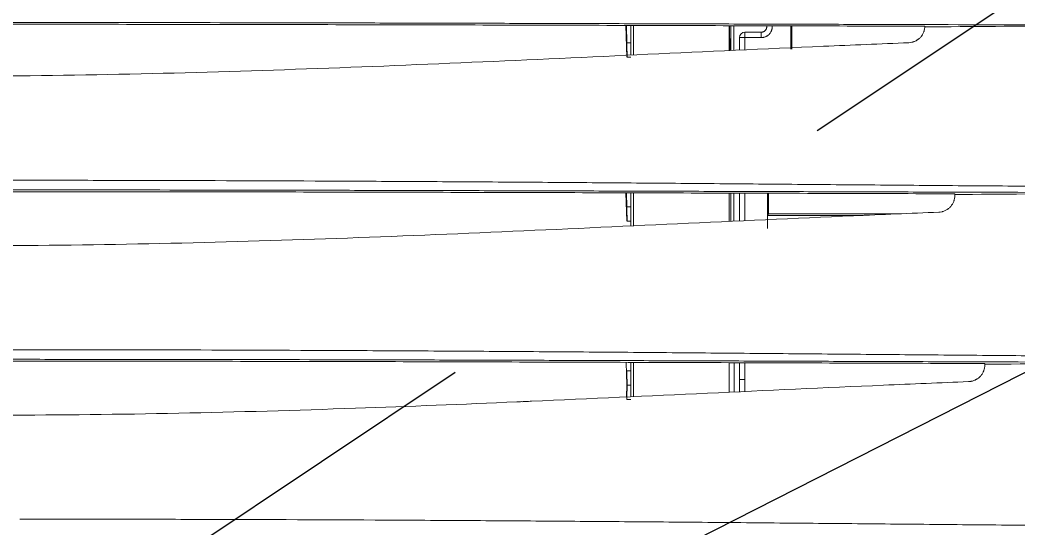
# Model space of a CAD drawing. Header units: inches. Extents: x 3778 to 56227, y -16914 to 35091.
# Drawn here: x 39046.9 to 39138.7, y -10922.4 to -10875.8 of the extents above; entities that cross this region are included whole.
import ezdxf

# ---------------------------------------------------------------- set-up
doc = ezdxf.new("R2010")
doc.units = ezdxf.units.IN
doc.header["$LTSCALE"] = 100
doc.header["$MEASUREMENT"] = 0
doc.linetypes.add('DH-HID2', pattern=[1.2, 0.8, -0.4])
doc.layers.add('2-con', color=2, linetype='Continuous')
doc.layers.add('FU-FURM', color=251, linetype='DH-HID2')
doc.layers.add('mark-B', color=2, linetype='Continuous', lineweight=20)

# ---------------------------------------------------------------- blocks, each defined once
blk = doc.blocks.new('cjscjdeh')
at = {"layer": 'FU-FURM', "color": 8}
for p, q in [((146763.517, 69824.754), (147614.519, 70392.213)), ((147752.518, 70326.214), (146763.517, 69824.754))]:
    blk.add_line(p, q, dxfattribs=at)
blk = doc.blocks.new('무풍1way 일반')
at = {"layer": 'mark-B'}
for p, q in [((-421.772, -150.788), (-421.772, -147.638)), ((-421.553, -147.392), (-421.178, -147.392)), ((-421.553, -150.789), (-421.553, -147.628)), ((-421.165, -148.695), (-421.132, -147.608)), ((-432.025, -149.218), (-432.025, -148.096)), ((-432.025, -149.218), (-432.025, -148.096)), ((-431.523, -148.074), (-431.523, -149.218)), ((-431.523, -148.074), (-431.523, -149.218)), ((-431.054, -150.757), (-431.054, -148.053)), ((-431.054, -150.757), (-431.054, -148.053)), ((-430.593, -148.032), (-430.593, -150.76)), ((-431.523, -149.218), (-432.025, -149.218)), ((-432.025, -149.218), (-432.025, -150.754)), ((-431.523, -149.218), (-432.025, -149.218)), ((-432.025, -149.218), (-432.025, -150.754)), ((-431.523, -150.756), (-431.523, -149.218)), ((-431.523, -150.756), (-431.523, -149.218)), ((-421.553, -148.696), (-421.192, -148.696)), ((-421.102, -150.79), (-421.165, -148.695)), ((-421.553, -150), (-421.178, -150)), ((-434.092, -166.321), (-434.092, -163.068)), ((-434.092, -166.321), (-434.092, -163.068)), ((-421.553, -166.358), (-421.553, -163.317)), ((-432.025, -163.785), (-432.025, -166.327)), ((-432.025, -163.785), (-432.025, -166.327)), ((-431.523, -166.328), (-431.523, -163.763)), ((-431.523, -166.328), (-431.523, -163.763)), ((-431.019, -163.741), (-431.019, -166.331)), ((-431.019, -163.741), (-431.019, -166.331)), ((-430.74, -163.726), (-430.74, -166.33)), ((-430.74, -163.726), (-430.74, -166.33)), ((-430.593, -163.719), (-430.593, -166.33)), ((-421.772, -166.355), (-421.772, -163.327)), ((-421.553, -163.758), (-421.192, -163.758)), ((-421.087, -166.359), (-421.165, -163.757)), ((-434.185, -164.416), (-446.111, -164.416)), ((-434.185, -164.416), (-446.111, -164.416)), ((-437.572, -164.272), (-442.904, -164.272)), ((-437.572, -164.272), (-442.904, -164.272)), ((-434.113, -164.272), (-437.572, -164.272)), ((-434.113, -164.272), (-437.572, -164.272)), ((-434.185, -164.416), (-434.113, -164.272)), ((-434.185, -164.416), (-434.113, -164.272)), ((-434.185, -164.416), (-434.185, -166.321)), ((-434.185, -164.416), (-434.185, -166.321)), ((-421.553, -165.062), (-421.178, -165.062)), ((-421.139, -166.359), (-421.178, -165.062)), ((-421.553, -178.82), (-421.192, -178.82)), ((-421.077, -181.734), (-421.165, -178.819)), ((-436.341, -179.559), (-436.341, -181.693)), ((-436.341, -179.559), (-436.341, -181.693)), ((-436.249, -179.559), (-436.249, -181.693)), ((-436.249, -179.559), (-436.249, -181.693)), ((-432.025, -179.472), (-432.025, -180.616)), ((-432.025, -179.472), (-432.025, -180.616)), ((-431.523, -180.616), (-431.523, -179.45)), ((-431.523, -180.616), (-431.523, -179.45)), ((-431.019, -179.428), (-431.019, -181.707)), ((-431.019, -179.428), (-431.019, -181.707)), ((-430.74, -179.415), (-430.74, -181.708)), ((-430.74, -179.415), (-430.74, -181.708)), ((-430.604, -181.708), (-430.644, -179.411)), ((-430.604, -181.708), (-430.644, -179.411)), ((-430.593, -179.407), (-430.593, -181.707)), ((-421.772, -181.73), (-421.772, -179.011)), ((-421.553, -181.731), (-421.553, -179.003)), ((-432.025, -180.616), (-433.538, -180.616)), ((-432.025, -180.616), (-433.538, -180.616)), ((-431.523, -180.616), (-432.025, -180.616)), ((-431.523, -180.616), (-432.025, -180.616)), ((-421.553, -180.124), (-421.178, -180.124)), ((-421.13, -181.733), (-421.178, -180.124)), ((-433.538, -181.114), (-432.025, -181.114)), ((-433.538, -181.114), (-432.025, -181.114))]:
    blk.add_line(p, q, dxfattribs=at)
for centre, major_axis, ratio, start_param, end_param in [((-421.165, -148.696), (0, -1.506), 0.017455, 3.665191, 4.712389), ((-421.165, -148.696), (0, -1.506), 0.017455, 4.712389, 5.759587), ((-421.165, -163.758), (0, -1.506), 0.017455, 4.712389, 5.759587), ((-421.165, -178.82), (0, -1.506), 0.017455, 4.712389, 5.759587), ((-433.538, -180.616), (0, -0.502), 0.000394, 4.712389, 6.153043), ((-433.538, -180.616), (0, -0.502), 0.000394, 4.712389, 6.153043), ((-432.025, -180.616), (-0.498, -0.066), 0.991395, 1.439291, 3.007874), ((-432.025, -180.616), (0, -0.502), 0.000394, 4.712389, 6.153043), ((-432.025, -180.616), (-0.498, -0.066), 0.991395, 1.439291, 3.007874), ((-432.025, -180.616), (0, -0.502), 0.000394, 4.712389, 6.153043)]:
    blk.add_ellipse(centre, major_axis=major_axis, ratio=ratio, start_param=start_param, end_param=end_param, dxfattribs=at)
for points, knots in [([(-365.384, -136.387), (-365.554, -136.387), (-365.724, -136.387), (-366.064, -136.387), (-366.574, -136.387), (-367.765, -136.387), (-370.146, -136.386), (-372.187, -136.384), (-376.269, -136.378), (-378.99, -136.373), (-387.151, -136.352), (-392.591, -136.332), (-400.749, -136.291), (-403.468, -136.276), (-408.906, -136.243), (-411.624, -136.225), (-417.061, -136.186), (-419.779, -136.166), (-425.214, -136.122), (-427.932, -136.098), (-433.366, -136.051), (-436.083, -136.026), (-441.517, -135.976), (-444.234, -135.951), (-449.669, -135.901), (-452.386, -135.877), (-457.821, -135.83), (-460.539, -135.808), (-468.693, -135.745), (-474.13, -135.71), (-482.289, -135.672), (-485.009, -135.662), (-490.451, -135.648), (-493.173, -135.644), (-495.895, -135.644)], [0, 0, 0, 0, 0.003906, 0.003906, 0.007813, 0.015625, 0.03125, 0.0625, 0.0625, 0.125, 0.125, 0.25, 0.25, 0.3125, 0.3125, 0.375, 0.375, 0.4375, 0.4375, 0.5, 0.5, 0.5625, 0.5625, 0.625, 0.625, 0.6875, 0.6875, 0.75, 0.75, 0.875, 0.875, 0.9375, 0.9375, 1, 1, 1, 1]), ([(-411.054, -147.157), (-406.115, -146.945), (-395.77, -146.529), (-379.981, -146.071), (-369.123, -145.945), (-363.693, -145.945)], [0, 0, 0, 0, 0.314002, 0.657001, 1, 1, 1, 1]), ([(-411.837, -147.191), (-412.032, -147.2), (-417.623, -147.443), (-428.6, -147.954), (-441.984, -148.576), (-449.988, -148.914), (-452.596, -149.019)], [0, 0, 0, 0, 0.014366, 0.411337, 0.808308, 1, 1, 1, 1]), ([(-411.527, -147.178), (-411.565, -147.177), (-411.603, -147.177), (-411.68, -147.179), (-411.719, -147.181), (-411.758, -147.185)], [0, 0, 0, 0, 0.5, 0.5, 1, 1, 1, 1]), ([(-454.071, -150.414), (-454.064, -150.322), (-454.048, -150.232), (-454.013, -150.1), (-453.999, -150.057), (-453.975, -149.992), (-453.966, -149.971), (-453.948, -149.928), (-453.939, -149.907), (-453.889, -149.803), (-453.841, -149.724), (-453.76, -149.613), (-453.731, -149.577), (-453.684, -149.524), (-453.668, -149.507), (-453.636, -149.474), (-453.619, -149.457), (-453.535, -149.378), (-453.462, -149.32), (-453.365, -149.257), (-453.345, -149.245), (-453.305, -149.221), (-453.284, -149.21), (-453.222, -149.177), (-453.18, -149.157), (-453.052, -149.103), (-452.963, -149.075), (-452.85, -149.05), (-452.827, -149.045), (-452.781, -149.037), (-452.758, -149.033), (-452.688, -149.024), (-452.642, -149.02), (-452.596, -149.019)], [0, 0, 0, 0, 0.125, 0.125, 0.1875, 0.1875, 0.21875, 0.21875, 0.25, 0.25, 0.375, 0.375, 0.4375, 0.4375, 0.46875, 0.46875, 0.5, 0.5, 0.625, 0.625, 0.65625, 0.65625, 0.6875, 0.6875, 0.75, 0.75, 0.875, 0.875, 0.90625, 0.90625, 0.9375, 0.9375, 1, 1, 1, 1]), ([(-362.631, -151.951), (-362.801, -151.951), (-362.971, -151.951), (-363.311, -151.951), (-363.821, -151.951), (-365.012, -151.951), (-367.392, -151.95), (-369.433, -151.948), (-373.514, -151.943), (-376.234, -151.938), (-384.394, -151.918), (-389.833, -151.899), (-397.99, -151.861), (-400.709, -151.847), (-406.146, -151.815), (-408.865, -151.798), (-414.302, -151.761), (-417.02, -151.742), (-422.455, -151.7), (-425.172, -151.678), (-430.607, -151.632), (-433.324, -151.608), (-438.759, -151.561), (-441.476, -151.537), (-446.911, -151.489), (-449.628, -151.466), (-455.063, -151.421), (-457.781, -151.399), (-465.935, -151.339), (-471.372, -151.305), (-479.529, -151.269), (-482.249, -151.26), (-487.69, -151.246), (-490.411, -151.243), (-493.132, -151.242)], [0, 0, 0, 0, 0.003906, 0.003906, 0.007813, 0.015625, 0.03125, 0.0625, 0.0625, 0.125, 0.125, 0.25, 0.25, 0.3125, 0.3125, 0.375, 0.375, 0.4375, 0.4375, 0.5, 0.5, 0.5625, 0.5625, 0.625, 0.625, 0.6875, 0.6875, 0.75, 0.75, 0.875, 0.875, 0.9375, 0.9375, 1, 1, 1, 1]), ([(-480.085, -150.767), (-477.913, -150.76), (-475.743, -150.752), (-471.405, -150.732), (-469.238, -150.72), (-462.738, -150.682), (-458.41, -150.651), (-454.086, -150.614)], [0, 0, 0, 0, 0.25, 0.25, 0.5, 0.5, 1, 1, 1, 1]), ([(-480.085, -150.767), (-475.188, -150.774), (-470.292, -150.785), (-460.505, -150.811), (-455.612, -150.827), (-448.274, -150.852), (-445.828, -150.861), (-440.937, -150.878), (-438.491, -150.887), (-433.6, -150.905), (-428.709, -150.923), (-421.371, -150.949), (-414.033, -150.973), (-409.14, -150.988), (-404.246, -151.003), (-401.799, -151.01), (-396.905, -151.022), (-394.458, -151.028), (-387.115, -151.044), (-382.22, -151.052), (-374.875, -151.061), (-372.427, -151.063), (-367.529, -151.066), (-365.08, -151.067), (-362.631, -151.067)], [0, 0, 0, 0, 0.125, 0.125, 0.25, 0.25, 0.3125, 0.3125, 0.375, 0.375, 0.4375, 0.5, 0.5625, 0.625, 0.625, 0.6875, 0.6875, 0.75, 0.75, 0.875, 0.875, 0.9375, 0.9375, 1, 1, 1, 1]), ([(-454.065, -150.682), (-450.264, -150.693), (-446.463, -150.705), (-438.863, -150.731), (-435.063, -150.744), (-427.462, -150.77), (-423.662, -150.782), (-416.06, -150.807), (-412.259, -150.818), (-404.656, -150.84), (-400.855, -150.85), (-393.25, -150.867), (-389.447, -150.875), (-381.84, -150.888), (-378.036, -150.893), (-370.427, -150.899), (-366.623, -150.901), (-362.818, -150.901)], [0, 0, 0, 0, 0.125, 0.125, 0.25, 0.25, 0.375, 0.375, 0.5, 0.5, 0.625, 0.625, 0.75, 0.75, 0.875, 0.875, 1, 1, 1, 1]), ([(-360.94, -161.509), (-366.372, -161.509), (-377.234, -161.635), (-393.482, -162.106), (-409.68, -162.765), (-425.847, -163.518), (-439.229, -164.14), (-447.234, -164.478), (-449.843, -164.583)], [0, 0, 0, 0, 0.182374, 0.364749, 0.547123, 0.729498, 0.911872, 1, 1, 1, 1]), ([(-451.32, -165.979), (-451.313, -165.888), (-451.297, -165.797), (-451.267, -165.686), (-451.26, -165.664), (-451.246, -165.62), (-451.239, -165.598), (-451.215, -165.533), (-451.178, -165.449), (-451.124, -165.348), (-451.087, -165.29), (-451.061, -165.251), (-451.048, -165.232), (-450.979, -165.138), (-450.917, -165.069), (-450.816, -164.974), (-450.764, -164.928), (-450.708, -164.886), (-450.67, -164.859), (-450.65, -164.846), (-450.552, -164.782), (-450.47, -164.739), (-450.342, -164.685), (-450.298, -164.669), (-450.231, -164.648), (-450.209, -164.641), (-450.163, -164.629), (-450.141, -164.624), (-450.027, -164.598), (-449.936, -164.586), (-449.843, -164.583)], [0, 0, 0, 0, 0.125, 0.125, 0.15625, 0.15625, 0.1875, 0.1875, 0.25, 0.3125, 0.34375, 0.34375, 0.375, 0.375, 0.5, 0.5, 0.5625, 0.59375, 0.59375, 0.625, 0.625, 0.75, 0.75, 0.8125, 0.8125, 0.84375, 0.84375, 0.875, 0.875, 1, 1, 1, 1]), ([(-359.878, -167.515), (-360.048, -167.515), (-360.218, -167.515), (-360.558, -167.515), (-361.068, -167.515), (-362.258, -167.515), (-364.639, -167.514), (-366.679, -167.512), (-370.758, -167.508), (-373.478, -167.503), (-381.637, -167.484), (-387.075, -167.466), (-395.232, -167.43), (-397.951, -167.417), (-403.388, -167.387), (-406.106, -167.371), (-411.543, -167.336), (-414.261, -167.317), (-419.696, -167.277), (-422.414, -167.256), (-427.849, -167.213), (-430.566, -167.19), (-436.001, -167.145), (-438.718, -167.121), (-444.153, -167.076), (-446.87, -167.053), (-452.305, -167.01), (-455.023, -166.99), (-463.176, -166.932), (-468.613, -166.9), (-476.77, -166.865), (-479.489, -166.856), (-484.929, -166.843), (-487.649, -166.84), (-490.37, -166.839)], [0, 0, 0, 0, 0.003906, 0.003906, 0.007813, 0.015625, 0.03125, 0.0625, 0.0625, 0.125, 0.125, 0.25, 0.25, 0.3125, 0.3125, 0.375, 0.375, 0.4375, 0.4375, 0.5, 0.5, 0.5625, 0.5625, 0.625, 0.625, 0.6875, 0.6875, 0.75, 0.75, 0.875, 0.875, 0.9375, 0.9375, 1, 1, 1, 1]), ([(-451.336, -166.203), (-455.657, -166.241), (-459.982, -166.274), (-466.479, -166.314), (-468.646, -166.326), (-472.982, -166.346), (-475.152, -166.355), (-477.323, -166.362)], [0, 0, 0, 0, 0.5, 0.5, 0.75, 0.75, 1, 1, 1, 1]), ([(-477.323, -166.362), (-472.427, -166.369), (-467.533, -166.379), (-457.746, -166.403), (-452.853, -166.417), (-445.516, -166.439), (-443.07, -166.447), (-438.178, -166.463), (-435.732, -166.471), (-430.841, -166.487), (-425.95, -166.503), (-418.612, -166.526), (-411.274, -166.548), (-406.381, -166.561), (-401.488, -166.574), (-399.041, -166.58), (-394.147, -166.591), (-391.7, -166.596), (-384.358, -166.611), (-379.463, -166.618), (-372.12, -166.626), (-369.672, -166.628), (-364.775, -166.63), (-362.327, -166.631), (-359.878, -166.631)], [0, 0, 0, 0, 0.125, 0.125, 0.25, 0.25, 0.3125, 0.3125, 0.375, 0.375, 0.4375, 0.5, 0.5625, 0.625, 0.625, 0.6875, 0.6875, 0.75, 0.75, 0.875, 0.875, 0.9375, 0.9375, 1, 1, 1, 1]), ([(-451.316, -166.271), (-447.514, -166.281), (-443.713, -166.292), (-436.112, -166.315), (-432.311, -166.326), (-424.71, -166.349), (-420.909, -166.36), (-413.307, -166.382), (-409.505, -166.392), (-401.902, -166.411), (-398.1, -166.42), (-390.495, -166.436), (-386.692, -166.442), (-379.086, -166.453), (-375.282, -166.458), (-367.674, -166.464), (-363.87, -166.465), (-360.065, -166.465)], [0, 0, 0, 0, 0.125, 0.125, 0.25, 0.25, 0.375, 0.375, 0.5, 0.5, 0.625, 0.625, 0.75, 0.75, 0.875, 0.875, 1, 1, 1, 1]), ([(-358.188, -177.073), (-363.621, -177.073), (-374.486, -177.199), (-390.736, -177.67), (-406.931, -178.329), (-423.094, -179.082), (-436.475, -179.704), (-444.479, -180.042), (-447.09, -180.147)], [0, 0, 0, 0, 0.182363, 0.364727, 0.54709, 0.729453, 0.911816, 1, 1, 1, 1]), ([(-448.568, -181.545), (-448.561, -181.453), (-448.546, -181.363), (-448.515, -181.251), (-448.509, -181.229), (-448.495, -181.185), (-448.487, -181.163), (-448.463, -181.099), (-448.427, -181.014), (-448.372, -180.913), (-448.335, -180.855), (-448.309, -180.816), (-448.296, -180.797), (-448.227, -180.703), (-448.165, -180.634), (-448.064, -180.538), (-448.012, -180.493), (-447.955, -180.451), (-447.917, -180.424), (-447.898, -180.41), (-447.8, -180.347), (-447.718, -180.303), (-447.589, -180.249), (-447.545, -180.233), (-447.479, -180.212), (-447.456, -180.205), (-447.411, -180.193), (-447.388, -180.188), (-447.274, -180.163), (-447.183, -180.151), (-447.09, -180.147)], [0, 0, 0, 0, 0.125, 0.125, 0.15625, 0.15625, 0.1875, 0.1875, 0.25, 0.3125, 0.34375, 0.34375, 0.375, 0.375, 0.5, 0.5, 0.5625, 0.59375, 0.59375, 0.625, 0.625, 0.75, 0.75, 0.8125, 0.8125, 0.84375, 0.84375, 0.875, 0.875, 1, 1, 1, 1]), ([(-433.538, -180.616), (-433.604, -180.616), (-433.67, -180.622), (-433.752, -180.639), (-433.768, -180.643), (-433.8, -180.651), (-433.848, -180.664), (-433.925, -180.692), (-433.984, -180.721), (-434.028, -180.744), (-434.042, -180.753), (-434.071, -180.77), (-434.085, -180.779), (-434.153, -180.825), (-434.204, -180.868), (-434.273, -180.938), (-434.295, -180.962), (-434.337, -181.014), (-434.356, -181.041), (-434.411, -181.123), (-434.441, -181.182), (-434.479, -181.273), (-434.49, -181.305), (-434.509, -181.368), (-434.517, -181.4), (-434.535, -181.497), (-434.542, -181.562), (-434.542, -181.629)], [0, 0, 0, 0, 0.125, 0.125, 0.15625, 0.15625, 0.1875, 0.25, 0.3125, 0.3125, 0.34375, 0.34375, 0.375, 0.375, 0.5, 0.5, 0.5625, 0.5625, 0.625, 0.625, 0.75, 0.75, 0.8125, 0.8125, 0.875, 0.875, 1, 1, 1, 1]), ([(-433.538, -180.616), (-433.604, -180.616), (-433.67, -180.622), (-433.752, -180.639), (-433.768, -180.643), (-433.8, -180.651), (-433.848, -180.664), (-433.925, -180.692), (-433.984, -180.721), (-434.028, -180.744), (-434.042, -180.753), (-434.071, -180.77), (-434.085, -180.779), (-434.153, -180.825), (-434.204, -180.868), (-434.273, -180.938), (-434.295, -180.962), (-434.337, -181.014), (-434.356, -181.041), (-434.411, -181.123), (-434.441, -181.182), (-434.479, -181.273), (-434.49, -181.305), (-434.509, -181.368), (-434.517, -181.4), (-434.535, -181.497), (-434.542, -181.562), (-434.542, -181.629)], [0, 0, 0, 0, 0.125, 0.125, 0.15625, 0.15625, 0.1875, 0.25, 0.3125, 0.3125, 0.34375, 0.34375, 0.375, 0.375, 0.5, 0.5, 0.5625, 0.5625, 0.625, 0.625, 0.75, 0.75, 0.8125, 0.8125, 0.875, 0.875, 1, 1, 1, 1]), ([(-448.572, -181.593), (-452.895, -181.632), (-457.224, -181.665), (-463.726, -181.706), (-468.064, -181.73), (-472.407, -181.748), (-474.581, -181.755)], [0, 0, 0, 0, 0.5, 0.5, 0.75, 1, 1, 1, 1]), ([(-357.344, -181.844), (-361.146, -181.844), (-364.949, -181.842), (-372.552, -181.836), (-376.354, -181.832), (-383.956, -181.822), (-387.757, -181.815), (-395.358, -181.8), (-399.158, -181.792), (-406.758, -181.774), (-410.558, -181.764), (-418.157, -181.744), (-421.956, -181.733), (-429.554, -181.712), (-433.353, -181.701), (-440.952, -181.68), (-444.751, -181.67), (-448.551, -181.66)], [0, 0, 0, 0, 0.125, 0.125, 0.25, 0.25, 0.375, 0.375, 0.5, 0.5, 0.625, 0.625, 0.75, 0.75, 0.875, 0.875, 1, 1, 1, 1]), ([(-434.04, -181.629), (-434.04, -181.596), (-434.037, -181.563), (-434.027, -181.514), (-434.023, -181.498), (-434.014, -181.466), (-434.009, -181.45), (-433.99, -181.404), (-433.975, -181.374), (-433.949, -181.332), (-433.939, -181.319), (-433.918, -181.292), (-433.907, -181.28), (-433.873, -181.244), (-433.848, -181.222), (-433.807, -181.193), (-433.792, -181.184), (-433.763, -181.168), (-433.733, -181.153), (-433.702, -181.142), (-433.67, -181.132), (-433.654, -181.127), (-433.605, -181.117), (-433.571, -181.114), (-433.538, -181.114)], [0, 0, 0, 0, 0.125, 0.125, 0.1875, 0.1875, 0.25, 0.25, 0.375, 0.375, 0.4375, 0.4375, 0.5, 0.5, 0.625, 0.625, 0.6875, 0.6875, 0.75, 0.8125, 0.8125, 0.875, 0.875, 1, 1, 1, 1]), ([(-434.04, -181.629), (-434.04, -181.596), (-434.037, -181.563), (-434.027, -181.514), (-434.023, -181.498), (-434.014, -181.466), (-434.009, -181.45), (-433.99, -181.404), (-433.975, -181.374), (-433.949, -181.332), (-433.939, -181.319), (-433.918, -181.292), (-433.907, -181.28), (-433.873, -181.244), (-433.848, -181.222), (-433.807, -181.193), (-433.792, -181.184), (-433.763, -181.168), (-433.733, -181.153), (-433.702, -181.142), (-433.67, -181.132), (-433.654, -181.127), (-433.605, -181.117), (-433.571, -181.114), (-433.538, -181.114)], [0, 0, 0, 0, 0.125, 0.125, 0.1875, 0.1875, 0.25, 0.25, 0.375, 0.375, 0.4375, 0.4375, 0.5, 0.5, 0.625, 0.625, 0.6875, 0.6875, 0.75, 0.8125, 0.8125, 0.875, 0.875, 1, 1, 1, 1]), ([(-474.581, -181.755), (-469.686, -181.762), (-464.792, -181.771), (-455.007, -181.793), (-450.116, -181.806), (-442.779, -181.828), (-440.333, -181.835), (-435.443, -181.85), (-432.997, -181.857), (-428.106, -181.872), (-423.216, -181.887), (-415.879, -181.909), (-408.542, -181.93), (-403.65, -181.943), (-398.758, -181.955), (-396.312, -181.961), (-391.419, -181.971), (-388.972, -181.976), (-381.632, -181.99), (-376.738, -181.997), (-369.396, -182.004), (-366.949, -182.006), (-362.054, -182.008), (-359.606, -182.009), (-357.159, -182.009)], [0, 0, 0, 0, 0.125, 0.125, 0.25, 0.25, 0.3125, 0.3125, 0.375, 0.375, 0.4375, 0.5, 0.5625, 0.625, 0.625, 0.6875, 0.6875, 0.75, 0.75, 0.875, 0.875, 0.9375, 0.9375, 1, 1, 1, 1])]:
    blk.add_open_spline(points, degree=3, knots=knots, dxfattribs=at)
for points in [[(-411.837, -147.191), (-411.811, -147.189), (-411.784, -147.187), (-411.758, -147.185)], [(-411.527, -147.178), (-411.37, -147.171), (-411.212, -147.164), (-411.054, -147.157)], [(-454.086, -150.614), (-454.081, -150.547), (-454.076, -150.48), (-454.071, -150.414)], [(-454.065, -150.682), (-454.072, -150.659), (-454.079, -150.637), (-454.086, -150.614)], [(-451.336, -166.203), (-451.331, -166.129), (-451.325, -166.054), (-451.32, -165.979)], [(-451.316, -166.271), (-451.323, -166.248), (-451.33, -166.226), (-451.336, -166.203)], [(-448.572, -181.593), (-448.571, -181.577), (-448.569, -181.561), (-448.568, -181.545)], [(-448.551, -181.66), (-448.558, -181.638), (-448.565, -181.616), (-448.572, -181.593)]]:
    blk.add_open_spline(points, degree=3, dxfattribs=at)
blk = doc.blocks.new('dpdjzjs')
at = {"layer": 'mark-B', "rotation": 180}
blk.add_blockref('무풍1way 일반', (174652.415, 90772.437), dxfattribs=at)

msp = doc.modelspace()

# ---------------------------------------------------------------- block references
msp.add_blockref('cjscjdeh', (-107842.967, -80843.836))
at = {"layer": '2-con'}
msp.add_blockref('dpdjzjs', (-135970.865, -101830.442), dxfattribs=at)

doc.saveas('drawing.dxf')
